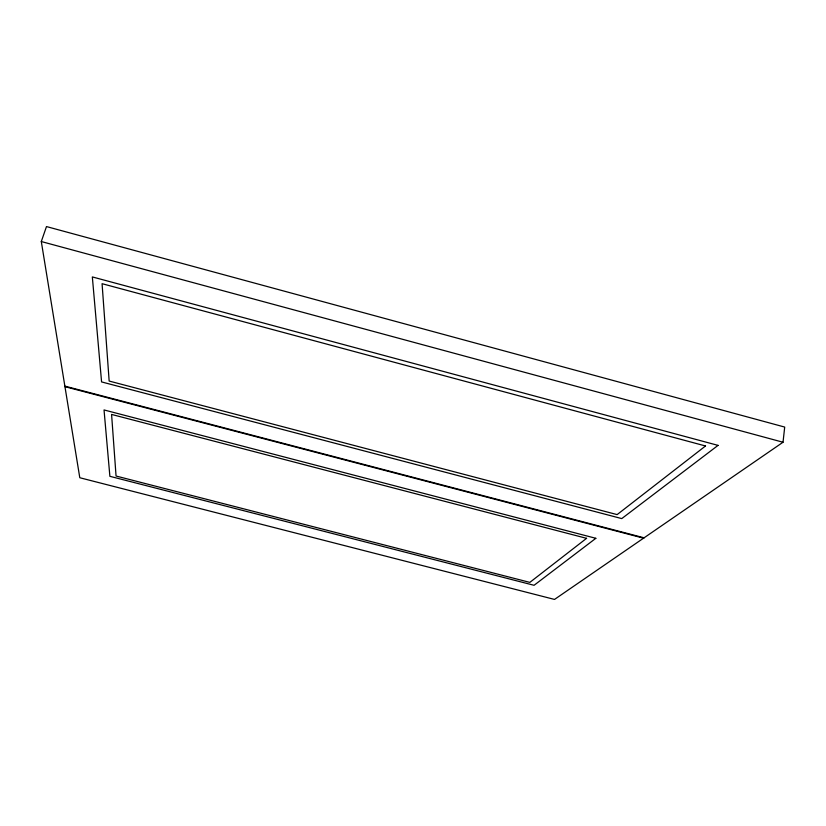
<?xml version="1.0" encoding="UTF-8"?>
<svg xmlns="http://www.w3.org/2000/svg" width="826" height="826" viewBox="0 0 826 826"><rect width="100%" height="100%" fill="white"/><g stroke="black" fill="none" stroke-linecap="round" stroke-linejoin="round"><path stroke-width="1.24" d="M783.027 442.24L784.7 427.073L46.483 226.572L41.3 241.543L79.792 477.738L554.514 599.428L783.027 442.24L41.3 241.543M64.862 386.124L644.094 537.809M64.955 386.682L643.557 538.18M586.574 538.335L529.838 582.382L116.053 476.024L111.582 414.425L586.574 538.335M705.528 445.978L617.125 514.608L109.156 381.054L102.073 283.69L705.528 445.978M595.845 538.304L534.061 585.293L109.879 476.313L104.035 409.944L595.845 538.304M718.042 445.379L621.761 518.594L101.577 381.922L92.336 276.927L718.042 445.379"/></g></svg>
